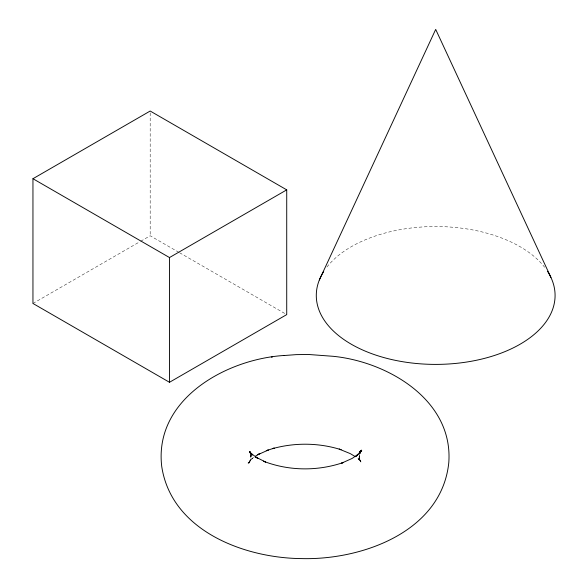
<?xml version="1.0" encoding="UTF-8"?>
<svg xmlns="http://www.w3.org/2000/svg" width="588" height="588" viewBox="0 0 588 588"><rect width="100%" height="100%" fill="white"/><g stroke="black" fill="none" stroke-linecap="round" stroke-linejoin="round"><path stroke-width="0.44" stroke-dasharray="2.94 2.21" d="M250.856 454.745L250.833 457.89L251.23 454.825L250.635 458.941L249.496 462.852L250.451 459.728L248.805 463.373L250.326 460.228L248.246 463.491L250.378 460.323L247.989 463.079L254.053 456.935L251.568 459.037L254.214 457.089M359.349 455.332L358.915 458.684L359.319 455.619L359.349 459.559L359.231 456.486L360.312 461.411L359.114 458.317L360.738 461.918L358.974 458.809L361.017 462.021L357.974 458.53L360.547 460.713L356.85 457.67M32.95 303.459L139.885 241.712M140.679 241.256L150.183 235.773L178.759 252.267M179.553 252.73L286.724 314.602M250.76 455.347L250.98 457.03L250.892 454.722M150.183 112.867L150.183 235.773M326.935 267.018A119.393 68.936 0 0 1 435.943 226.534A119.393 68.936 0 0 1 544.65 267.283"/><path stroke-width="0.88" d="M359.533 453.936L359.863 451.4L359.562 453.723M359.665 453.73L360.503 450.68L359.555 453.796L361.524 450.107L359.415 453.252L361.723 450.43L355.711 456.531L358.136 454.355L352.116 458.442L341.54 463.19L343.532 462.44C317.829 471.326 288.855 471.069 263.461 461.212L265.622 462.021L255.493 456.957L257.941 458.5L250.128 452.694L252.634 454.95L249.65 451.893L251.341 453.958M319.343 279.984L435.693 29.4L550.941 277.455M255.537 456.112L259.984 453.429L257.61 454.818L268.297 450.026L266.268 450.68L274.192 448.107L272.494 448.659C294.816 442.448 318.983 442.705 341.099 449.71L339.217 449.107L350.264 453.613L355.453 456.729M32.95 178.715L150.183 111.029L286.724 189.865L286.724 314.602L169.491 382.288L32.95 303.459L32.95 178.715L169.491 257.551L286.724 189.865M284.239 355.468C226.387 359.033 153.96 399.112 161.693 466.218C171.262 530.677 244.218 558.159 301.791 558.6C362.076 560.144 441.808 531.633 448.806 462.484C453.275 400.06 387.779 361.774 333.242 356.313L308.369 354.468L296.264 354.63L283.57 355.556M271.377 357.122L272.42 356.989M251.436 454.032L249.555 451.562L251.091 454.12M251.039 453.98L249.724 451.665L250.628 453.789M250.04 452.113L250.936 454.428M169.491 257.551L169.491 382.288M547.575 271.406A119.393 68.936 0 0 1 435.84 364.398A119.393 68.936 0 0 1 323.694 271.568"/></g></svg>
